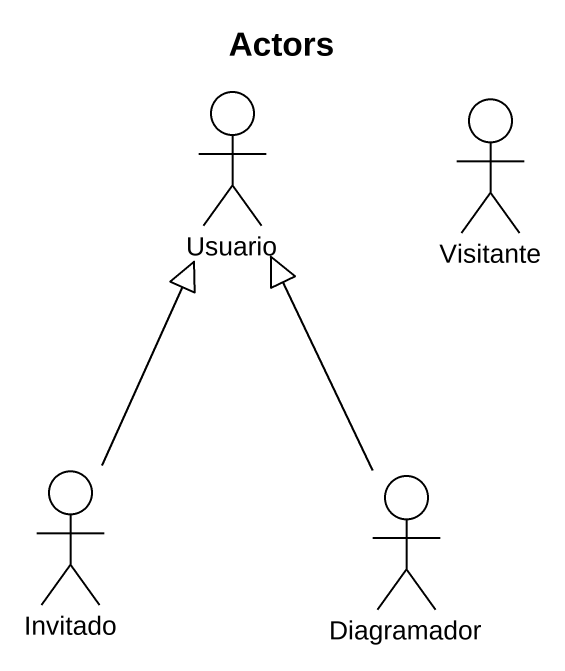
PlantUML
@startuml
title Actors
actor Usuario
actor Visitante
actor Invitado
actor Diagramador
Invitado -up-|> Usuario
Diagramador -up-|> Usuario
@enduml
